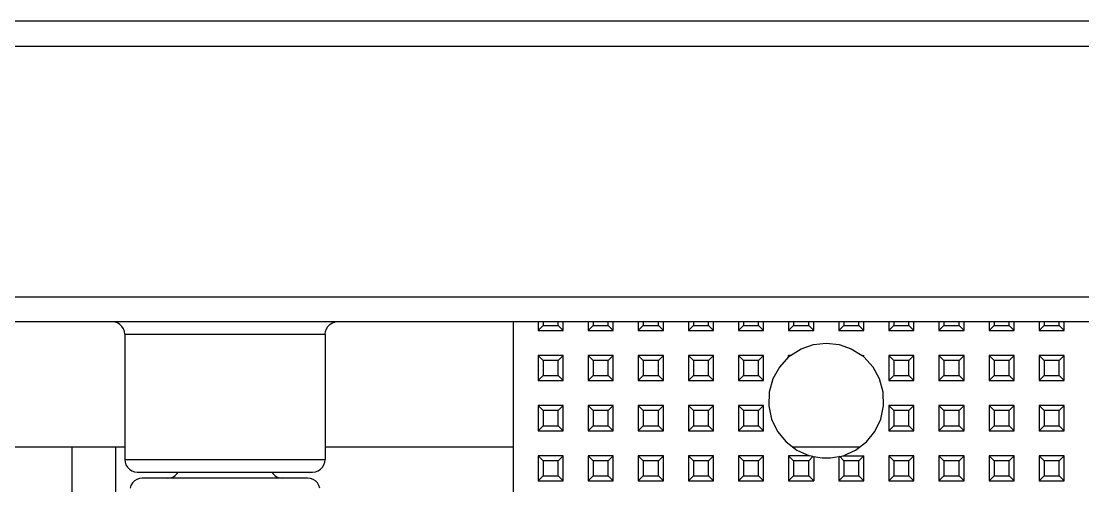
# Model space of a CAD drawing. Header units: millimetres. Extents: x 0 to 149, y 0 to 235.
# Drawn here: x 42.37 to 84.74, y 46.1 to 64.65 of the extents above; entities that cross this region are included whole.
import ezdxf

# ---------------------------------------------------------------- set-up
doc = ezdxf.new("R2010")
doc.units = ezdxf.units.MM

# ---------------------------------------------------------------- blocks, each defined once
blk = doc.blocks.new('CHINT_eff9f46a43ee547783ba41a7551f6a23_FACE_0')
at = {"color": 141, "linetype": 'Continuous', "true_color": 0x40d9ff}
for p, q in [((63, 52.65), (63, 52.3)), ((63.2, 52.65), (63.2, 52.5)), ((63.8, 52.5), (63.8, 52.65)), ((64, 52.3), (64, 52.65)), ((65, 52.65), (65, 52.3)), ((65.2, 52.65), (65.2, 52.5)), ((65.8, 52.5), (65.8, 52.65)), ((66, 52.3), (66, 52.65)), ((67, 52.65), (67, 52.3)), ((67.2, 52.65), (67.2, 52.5)), ((67.8, 52.5), (67.8, 52.65)), ((68, 52.3), (68, 52.65)), ((69, 52.65), (69, 52.3)), ((69.2, 52.65), (69.2, 52.5)), ((69.8, 52.5), (69.8, 52.65)), ((70, 52.3), (70, 52.65)), ((71, 52.65), (71, 52.3)), ((71.2, 52.65), (71.2, 52.5)), ((71.8, 52.5), (71.8, 52.65)), ((72, 52.3), (72, 52.65)), ((73, 52.65), (73, 52.3)), ((73.2, 52.65), (73.2, 52.5)), ((73.8, 52.5), (73.8, 52.65)), ((74, 52.3), (74, 52.65)), ((75, 52.65), (75, 52.3)), ((75.2, 52.65), (75.2, 52.5)), ((75.8, 52.5), (75.8, 52.65)), ((76, 52.3), (76, 52.65)), ((77, 52.65), (77, 52.3)), ((77.2, 52.65), (77.2, 52.5)), ((77.8, 52.5), (77.8, 52.65)), ((78, 52.3), (78, 52.65)), ((79, 52.65), (79, 52.3)), ((79.2, 52.65), (79.2, 52.5)), ((79.8, 52.5), (79.8, 52.65)), ((80, 52.3), (80, 52.65)), ((81, 52.65), (81, 52.3)), ((81.2, 52.65), (81.2, 52.5)), ((81.8, 52.5), (81.8, 52.65)), ((82, 52.3), (82, 52.65)), ((83, 52.65), (83, 52.3)), ((83.2, 52.65), (83.2, 52.5)), ((83.8, 52.5), (83.8, 52.65)), ((84, 52.3), (84, 52.65)), ((46.5, 52.15), (46.5, 47.15)), ((54.5, 52.15), (54.5, 47.15)), ((63.2, 52.5), (63, 52.3)), ((63, 52.3), (64, 52.3)), ((63.2, 52.5), (63.8, 52.5)), ((63.8, 52.5), (64, 52.3)), ((65.2, 52.5), (65, 52.3)), ((65, 52.3), (66, 52.3)), ((65.2, 52.5), (65.8, 52.5)), ((65.8, 52.5), (66, 52.3)), ((67.2, 52.5), (67, 52.3)), ((67, 52.3), (68, 52.3)), ((67.2, 52.5), (67.8, 52.5)), ((67.8, 52.5), (68, 52.3)), ((69.2, 52.5), (69, 52.3)), ((69, 52.3), (70, 52.3)), ((69.2, 52.5), (69.8, 52.5)), ((69.8, 52.5), (70, 52.3)), ((71.2, 52.5), (71, 52.3)), ((71, 52.3), (72, 52.3)), ((71.2, 52.5), (71.8, 52.5)), ((71.8, 52.5), (72, 52.3)), ((73.2, 52.5), (73, 52.3)), ((73, 52.3), (74, 52.3)), ((73.2, 52.5), (73.8, 52.5)), ((73.8, 52.5), (74, 52.3)), ((75.2, 52.5), (75, 52.3)), ((75, 52.3), (76, 52.3)), ((75.2, 52.5), (75.8, 52.5)), ((75.8, 52.5), (76, 52.3)), ((77.2, 52.5), (77, 52.3)), ((77, 52.3), (78, 52.3)), ((77.2, 52.5), (77.8, 52.5)), ((77.8, 52.5), (78, 52.3)), ((79.2, 52.5), (79, 52.3)), ((79, 52.3), (80, 52.3)), ((79.2, 52.5), (79.8, 52.5)), ((79.8, 52.5), (80, 52.3)), ((81.2, 52.5), (81, 52.3)), ((81, 52.3), (82, 52.3)), ((81.2, 52.5), (81.8, 52.5)), ((81.8, 52.5), (82, 52.3)), ((83.2, 52.5), (83, 52.3)), ((83, 52.3), (84, 52.3)), ((83.2, 52.5), (83.8, 52.5)), ((83.8, 52.5), (84, 52.3)), ((63.2, 51.1), (63, 51.3)), ((63, 51.3), (63, 50.3)), ((64, 51.3), (63, 51.3)), ((63.8, 51.1), (64, 51.3)), ((64, 50.3), (64, 51.3)), ((65.2, 51.1), (65, 51.3)), ((65, 51.3), (65, 50.3)), ((66, 51.3), (65, 51.3)), ((65.8, 51.1), (66, 51.3)), ((66, 50.3), (66, 51.3)), ((67.2, 51.1), (67, 51.3)), ((67, 51.3), (67, 50.3)), ((68, 51.3), (67, 51.3)), ((67.8, 51.1), (68, 51.3)), ((68, 50.3), (68, 51.3)), ((69.2, 51.1), (69, 51.3)), ((69, 51.3), (69, 50.3)), ((70, 51.3), (69, 51.3)), ((69.8, 51.1), (70, 51.3)), ((70, 50.3), (70, 51.3)), ((71.2, 51.1), (71, 51.3)), ((71, 51.3), (71, 50.3)), ((72, 51.3), (71, 51.3)), ((71.8, 51.1), (72, 51.3)), ((72, 50.3), (72, 51.3)), ((73.031, 51.269), (73, 51.3)), ((75.969, 51.269), (76, 51.3)), ((77.2, 51.1), (77, 51.3)), ((77, 51.3), (77, 50.3)), ((78, 51.3), (77, 51.3)), ((77.8, 51.1), (78, 51.3)), ((78, 50.3), (78, 51.3)), ((79.2, 51.1), (79, 51.3)), ((79, 51.3), (79, 50.3)), ((80, 51.3), (79, 51.3)), ((79.8, 51.1), (80, 51.3)), ((80, 50.3), (80, 51.3)), ((81.2, 51.1), (81, 51.3)), ((81, 51.3), (81, 50.3)), ((82, 51.3), (81, 51.3)), ((81.8, 51.1), (82, 51.3)), ((82, 50.3), (82, 51.3)), ((83.2, 51.1), (83, 51.3)), ((83, 51.3), (83, 50.3)), ((84, 51.3), (83, 51.3)), ((83.8, 51.1), (84, 51.3)), ((84, 50.3), (84, 51.3)), ((63.2, 51.1), (63.2, 50.5)), ((63.8, 51.1), (63.2, 51.1)), ((63.8, 50.5), (63.8, 51.1)), ((65.8, 51.1), (65.2, 51.1)), ((65.2, 51.1), (65.2, 50.5)), ((65.8, 50.5), (65.8, 51.1)), ((67.8, 51.1), (67.2, 51.1)), ((67.2, 51.1), (67.2, 50.5)), ((67.8, 50.5), (67.8, 51.1)), ((69.8, 51.1), (69.2, 51.1)), ((69.2, 51.1), (69.2, 50.5)), ((69.8, 50.5), (69.8, 51.1)), ((71.8, 51.1), (71.2, 51.1)), ((71.2, 51.1), (71.2, 50.5)), ((71.8, 50.5), (71.8, 51.1)), ((77.8, 51.1), (77.2, 51.1)), ((77.2, 51.1), (77.2, 50.5)), ((77.8, 50.5), (77.8, 51.1)), ((79.8, 51.1), (79.2, 51.1)), ((79.2, 51.1), (79.2, 50.5)), ((79.8, 50.5), (79.8, 51.1)), ((81.8, 51.1), (81.2, 51.1)), ((81.2, 51.1), (81.2, 50.5)), ((81.8, 50.5), (81.8, 51.1)), ((83.8, 51.1), (83.2, 51.1)), ((83.2, 51.1), (83.2, 50.5)), ((83.8, 50.5), (83.8, 51.1)), ((63.2, 50.5), (63, 50.3)), ((63.2, 50.5), (63.8, 50.5)), ((63.8, 50.5), (64, 50.3)), ((65.2, 50.5), (65, 50.3)), ((65.2, 50.5), (65.8, 50.5)), ((65.8, 50.5), (66, 50.3)), ((67.2, 50.5), (67, 50.3)), ((67.2, 50.5), (67.8, 50.5)), ((67.8, 50.5), (68, 50.3)), ((69.2, 50.5), (69, 50.3)), ((69.2, 50.5), (69.8, 50.5)), ((69.8, 50.5), (70, 50.3)), ((71.2, 50.5), (71, 50.3)), ((71.2, 50.5), (71.8, 50.5)), ((71.8, 50.5), (72, 50.3)), ((77.2, 50.5), (77, 50.3)), ((77.2, 50.5), (77.8, 50.5)), ((77.8, 50.5), (78, 50.3)), ((79.2, 50.5), (79, 50.3)), ((79.2, 50.5), (79.8, 50.5)), ((79.8, 50.5), (80, 50.3)), ((81.2, 50.5), (81, 50.3)), ((81.2, 50.5), (81.8, 50.5)), ((81.8, 50.5), (82, 50.3)), ((83.2, 50.5), (83, 50.3)), ((83.2, 50.5), (83.8, 50.5)), ((83.8, 50.5), (84, 50.3)), ((63, 50.3), (64, 50.3)), ((65, 50.3), (66, 50.3)), ((67, 50.3), (68, 50.3)), ((69, 50.3), (70, 50.3)), ((71, 50.3), (72, 50.3)), ((77, 50.3), (78, 50.3)), ((79, 50.3), (80, 50.3)), ((81, 50.3), (82, 50.3)), ((83, 50.3), (84, 50.3)), ((63.2, 49.1), (63, 49.3)), ((63, 49.3), (63, 48.3)), ((64, 49.3), (63, 49.3)), ((63.8, 49.1), (64, 49.3)), ((64, 48.3), (64, 49.3)), ((65.2, 49.1), (65, 49.3)), ((65, 49.3), (65, 48.3)), ((66, 49.3), (65, 49.3)), ((65.8, 49.1), (66, 49.3)), ((66, 48.3), (66, 49.3)), ((67.2, 49.1), (67, 49.3)), ((67, 49.3), (67, 48.3)), ((68, 49.3), (67, 49.3)), ((67.8, 49.1), (68, 49.3)), ((68, 48.3), (68, 49.3)), ((69.2, 49.1), (69, 49.3)), ((69, 49.3), (69, 48.3)), ((70, 49.3), (69, 49.3)), ((69.8, 49.1), (70, 49.3)), ((70, 48.3), (70, 49.3)), ((71.2, 49.1), (71, 49.3)), ((71, 49.3), (71, 48.3)), ((72, 49.3), (71, 49.3)), ((71.8, 49.1), (72, 49.3)), ((72, 48.3), (72, 49.3)), ((77.2, 49.1), (77, 49.3)), ((77, 49.3), (77, 48.3)), ((78, 49.3), (77, 49.3)), ((77.8, 49.1), (78, 49.3)), ((78, 48.3), (78, 49.3)), ((79.2, 49.1), (79, 49.3)), ((79, 49.3), (79, 48.3)), ((80, 49.3), (79, 49.3)), ((79.8, 49.1), (80, 49.3)), ((80, 48.3), (80, 49.3)), ((81.2, 49.1), (81, 49.3)), ((81, 49.3), (81, 48.3)), ((82, 49.3), (81, 49.3)), ((81.8, 49.1), (82, 49.3)), ((82, 48.3), (82, 49.3)), ((83.2, 49.1), (83, 49.3)), ((83, 49.3), (83, 48.3)), ((84, 49.3), (83, 49.3)), ((83.8, 49.1), (84, 49.3)), ((84, 48.3), (84, 49.3)), ((63.2, 49.1), (63.2, 48.5)), ((63.8, 49.1), (63.2, 49.1)), ((63.8, 48.5), (63.8, 49.1)), ((65.8, 49.1), (65.2, 49.1)), ((65.2, 49.1), (65.2, 48.5)), ((65.8, 48.5), (65.8, 49.1)), ((67.8, 49.1), (67.2, 49.1)), ((67.2, 49.1), (67.2, 48.5)), ((67.8, 48.5), (67.8, 49.1)), ((69.8, 49.1), (69.2, 49.1)), ((69.2, 49.1), (69.2, 48.5)), ((69.8, 48.5), (69.8, 49.1)), ((71.8, 49.1), (71.2, 49.1)), ((71.2, 49.1), (71.2, 48.5)), ((71.8, 48.5), (71.8, 49.1)), ((77.8, 49.1), (77.2, 49.1)), ((77.2, 49.1), (77.2, 48.5)), ((77.8, 48.5), (77.8, 49.1)), ((79.8, 49.1), (79.2, 49.1)), ((79.2, 49.1), (79.2, 48.5)), ((79.8, 48.5), (79.8, 49.1)), ((81.8, 49.1), (81.2, 49.1)), ((81.2, 49.1), (81.2, 48.5)), ((81.8, 48.5), (81.8, 49.1)), ((83.8, 49.1), (83.2, 49.1)), ((83.2, 49.1), (83.2, 48.5)), ((83.8, 48.5), (83.8, 49.1)), ((63.2, 48.5), (63, 48.3)), ((63.2, 48.5), (63.8, 48.5)), ((63.8, 48.5), (64, 48.3)), ((65.2, 48.5), (65, 48.3)), ((65.2, 48.5), (65.8, 48.5)), ((65.8, 48.5), (66, 48.3)), ((67.2, 48.5), (67, 48.3)), ((67.2, 48.5), (67.8, 48.5)), ((67.8, 48.5), (68, 48.3)), ((69.2, 48.5), (69, 48.3)), ((69.2, 48.5), (69.8, 48.5)), ((69.8, 48.5), (70, 48.3)), ((71.2, 48.5), (71, 48.3)), ((71.2, 48.5), (71.8, 48.5)), ((71.8, 48.5), (72, 48.3)), ((77.2, 48.5), (77, 48.3)), ((77.2, 48.5), (77.8, 48.5)), ((77.8, 48.5), (78, 48.3)), ((79.2, 48.5), (79, 48.3)), ((79.2, 48.5), (79.8, 48.5)), ((79.8, 48.5), (80, 48.3)), ((81.2, 48.5), (81, 48.3)), ((81.2, 48.5), (81.8, 48.5)), ((81.8, 48.5), (82, 48.3)), ((83.2, 48.5), (83, 48.3)), ((83.2, 48.5), (83.8, 48.5)), ((83.8, 48.5), (84, 48.3)), ((63, 48.3), (64, 48.3)), ((65, 48.3), (66, 48.3)), ((67, 48.3), (68, 48.3)), ((69, 48.3), (70, 48.3)), ((71, 48.3), (72, 48.3)), ((77, 48.3), (78, 48.3)), ((79, 48.3), (80, 48.3)), ((81, 48.3), (82, 48.3)), ((83, 48.3), (84, 48.3)), ((39, 47.65), (46.5, 47.65)), ((54.5, 47.65), (62, 47.65)), ((73.16, 47.65), (75.84, 47.65)), ((63.2, 47.1), (63, 47.3)), ((63, 47.3), (63, 46.3)), ((64, 47.3), (63, 47.3)), ((63.2, 47.1), (63.2, 46.5)), ((63.8, 47.1), (63.2, 47.1)), ((63.8, 47.1), (64, 47.3)), ((63.8, 46.5), (63.8, 47.1)), ((64, 46.3), (64, 47.3)), ((65.2, 47.1), (65, 47.3)), ((65, 47.3), (65, 46.3)), ((66, 47.3), (65, 47.3)), ((65.8, 47.1), (65.2, 47.1)), ((65.2, 47.1), (65.2, 46.5)), ((65.8, 47.1), (66, 47.3)), ((65.8, 46.5), (65.8, 47.1)), ((66, 46.3), (66, 47.3)), ((67.2, 47.1), (67, 47.3)), ((67, 47.3), (67, 46.3)), ((68, 47.3), (67, 47.3)), ((67.8, 47.1), (67.2, 47.1)), ((67.2, 47.1), (67.2, 46.5)), ((67.8, 47.1), (68, 47.3)), ((67.8, 46.5), (67.8, 47.1)), ((68, 46.3), (68, 47.3)), ((69.2, 47.1), (69, 47.3)), ((69, 47.3), (69, 46.3)), ((70, 47.3), (69, 47.3)), ((69.8, 47.1), (69.2, 47.1)), ((69.2, 47.1), (69.2, 46.5)), ((69.8, 47.1), (70, 47.3)), ((69.8, 46.5), (69.8, 47.1)), ((70, 46.3), (70, 47.3)), ((71.2, 47.1), (71, 47.3)), ((71, 47.3), (71, 46.3)), ((72, 47.3), (71, 47.3)), ((71.8, 47.1), (71.2, 47.1)), ((71.2, 47.1), (71.2, 46.5)), ((71.8, 47.1), (72, 47.3)), ((71.8, 46.5), (71.8, 47.1)), ((72, 46.3), (72, 47.3)), ((73.2, 47.1), (73, 47.3)), ((73, 47.3), (73, 46.3)), ((73.8, 47.1), (73.2, 47.1)), ((73.2, 47.1), (73.2, 46.5)), ((73.8, 47.1), (73.963, 47.263)), ((73.8, 46.5), (73.8, 47.1)), ((75.2, 47.1), (75.037, 47.263)), ((75.2, 47.1), (75.2, 46.5)), ((75.8, 47.1), (75.2, 47.1)), ((75.8, 47.1), (76, 47.3)), ((75.8, 46.5), (75.8, 47.1)), ((76, 46.3), (76, 47.3)), ((77.2, 47.1), (77, 47.3)), ((77, 47.3), (77, 46.3)), ((78, 47.3), (77, 47.3)), ((77.8, 47.1), (77.2, 47.1)), ((77.2, 47.1), (77.2, 46.5)), ((77.8, 47.1), (78, 47.3)), ((77.8, 46.5), (77.8, 47.1)), ((78, 46.3), (78, 47.3)), ((79.2, 47.1), (79, 47.3)), ((79, 47.3), (79, 46.3)), ((80, 47.3), (79, 47.3)), ((79.8, 47.1), (79.2, 47.1)), ((79.2, 47.1), (79.2, 46.5)), ((79.8, 47.1), (80, 47.3)), ((79.8, 46.5), (79.8, 47.1)), ((80, 46.3), (80, 47.3)), ((81.2, 47.1), (81, 47.3)), ((81, 47.3), (81, 46.3)), ((82, 47.3), (81, 47.3)), ((81.8, 47.1), (81.2, 47.1)), ((81.2, 47.1), (81.2, 46.5)), ((81.8, 47.1), (82, 47.3)), ((81.8, 46.5), (81.8, 47.1)), ((82, 46.3), (82, 47.3)), ((83.2, 47.1), (83, 47.3)), ((83, 47.3), (83, 46.3)), ((84, 47.3), (83, 47.3)), ((83.8, 47.1), (83.2, 47.1)), ((83.2, 47.1), (83.2, 46.5)), ((83.8, 47.1), (84, 47.3)), ((83.8, 46.5), (83.8, 47.1)), ((84, 46.3), (84, 47.3)), ((47.088, 46.65), (47.764, 46.65)), ((53.236, 46.65), (53.912, 46.65)), ((63.2, 46.5), (63, 46.3)), ((63, 46.3), (64, 46.3)), ((63.2, 46.5), (63.8, 46.5)), ((63.8, 46.5), (64, 46.3)), ((65.2, 46.5), (65, 46.3)), ((65, 46.3), (66, 46.3)), ((65.2, 46.5), (65.8, 46.5)), ((65.8, 46.5), (66, 46.3)), ((67.2, 46.5), (67, 46.3)), ((67, 46.3), (68, 46.3)), ((67.2, 46.5), (67.8, 46.5)), ((67.8, 46.5), (68, 46.3)), ((69.2, 46.5), (69, 46.3)), ((69, 46.3), (70, 46.3)), ((69.2, 46.5), (69.8, 46.5)), ((69.8, 46.5), (70, 46.3)), ((71.2, 46.5), (71, 46.3)), ((71, 46.3), (72, 46.3)), ((71.2, 46.5), (71.8, 46.5)), ((71.8, 46.5), (72, 46.3)), ((73.2, 46.5), (73, 46.3)), ((73, 46.3), (74, 46.3)), ((73.2, 46.5), (73.8, 46.5)), ((73.8, 46.5), (74, 46.3)), ((75.2, 46.5), (75, 46.3)), ((75, 46.3), (76, 46.3)), ((75.2, 46.5), (75.8, 46.5)), ((75.8, 46.5), (76, 46.3)), ((77.2, 46.5), (77, 46.3)), ((77, 46.3), (78, 46.3)), ((77.2, 46.5), (77.8, 46.5)), ((77.8, 46.5), (78, 46.3)), ((79.2, 46.5), (79, 46.3)), ((79, 46.3), (80, 46.3)), ((79.2, 46.5), (79.8, 46.5)), ((79.8, 46.5), (80, 46.3)), ((81.2, 46.5), (81, 46.3)), ((81, 46.3), (82, 46.3)), ((81.2, 46.5), (81.8, 46.5)), ((81.8, 46.5), (82, 46.3)), ((83.2, 46.5), (83, 46.3)), ((83, 46.3), (84, 46.3)), ((83.2, 46.5), (83.8, 46.5)), ((83.8, 46.5), (84, 46.3))]:
    blk.add_line(p, q, dxfattribs=at)
for points in [[(15, 63.65), (134, 63.65), (134, 64.65), (15, 64.65), (15, 63.65)], [(134, 52.65), (15, 52.65), (15, 53.65), (134, 53.65), (134, 52.65)], [(46.5, 52.15), (46.487, 52.261), (46.45, 52.367), (46.391, 52.462), (46.312, 52.541), (46.217, 52.6), (46.111, 52.637), (46, 52.65)], [(54.5, 52.15), (54.513, 52.261), (54.55, 52.367), (54.609, 52.462), (54.688, 52.541), (54.783, 52.6), (54.889, 52.637)], [(55, 52.65), (54.889, 52.637), (54.902, 52.65)], [(62, 52.65), (62, 24.3), (63, 23.3)], [(46.5, 52.15), (46.587, 52.15), (46.846, 52.15), (47.264, 52.15), (47.823, 52.15), (48.5, 52.15), (49.264, 52.15), (50.082, 52.15), (50.918, 52.15), (51.736, 52.15), (52.5, 52.15), (53.177, 52.15), (53.736, 52.15), (54.154, 52.15), (54.413, 52.15), (54.5, 52.15)], [(73.068, 51.3), (73.504, 51.573), (73.989, 51.743), (74.5, 51.8), (75.011, 51.743), (75.496, 51.573), (75.932, 51.3)], [(73.031, 51.269), (73, 51.244), (73, 51.3)], [(73.031, 51.269), (73.068, 51.3), (73, 51.3)], [(75.969, 51.269), (75.932, 51.3), (76, 51.3)], [(75.969, 51.269), (76, 51.244), (76, 51.3)], [(73, 51.244), (72.632, 50.842), (72.369, 50.366), (72.225, 49.841), (72.209, 49.296), (72.321, 48.764), (72.555, 48.272), (72.898, 47.85), (73.331, 47.519), (73.829, 47.3)], [(75.171, 47.3), (75.669, 47.519), (76.102, 47.85), (76.445, 48.272), (76.679, 48.764), (76.791, 49.296), (76.775, 49.841), (76.631, 50.366), (76.368, 50.842), (76, 51.244)], [(46.132, 47.65), (46.132, 40.284), (44.4, 41.15), (44.4, 47.65)], [(46.5, 47.15), (46.513, 47.039), (46.55, 46.933), (46.609, 46.838), (46.688, 46.759), (46.783, 46.7), (46.889, 46.663), (47, 46.65), (47.088, 46.65)], [(46.5, 47.15), (46.587, 47.15), (46.846, 47.15), (47.264, 47.15), (47.823, 47.15), (48.5, 47.15), (49.264, 47.15), (50.082, 47.15), (50.918, 47.15), (51.736, 47.15), (52.5, 47.15), (53.177, 47.15), (53.736, 47.15), (54.154, 47.15), (54.413, 47.15), (54.5, 47.15)], [(53.912, 46.65), (54, 46.65), (54.111, 46.663), (54.217, 46.7), (54.312, 46.759), (54.391, 46.838), (54.45, 46.933), (54.487, 47.039), (54.5, 47.15)], [(73.963, 47.263), (73.829, 47.3), (73, 47.3)], [(73.963, 47.263), (74, 47.255), (74, 46.3)], [(75, 47.255), (74.835, 47.225), (74.668, 47.206), (74.5, 47.2), (74.332, 47.206), (74.165, 47.225), (74, 47.255)], [(75.037, 47.263), (75, 47.255), (75, 46.3)], [(75.037, 47.263), (75.171, 47.3), (76, 47.3)], [(47.088, 46.65), (47.347, 46.65), (47.764, 46.65)], [(47.764, 46.65), (48.318, 46.65), (48.981, 46.65), (49.721, 46.65), (50.5, 46.65), (51.279, 46.65), (52.019, 46.65), (52.682, 46.65), (53.236, 46.65)], [(48.2, 46.4), (48.311, 46.413), (48.417, 46.45), (48.512, 46.509), (48.591, 46.588), (48.63, 46.65)], [(52.37, 46.65), (52.409, 46.588), (52.488, 46.509), (52.583, 46.45), (52.689, 46.413), (52.8, 46.4)], [(53.236, 46.65), (53.653, 46.65), (53.912, 46.65)], [(54.287, 46.011), (54.25, 46.117), (54.191, 46.212), (54.112, 46.291), (54.017, 46.35), (53.911, 46.387), (53.8, 46.4), (53.717, 46.4), (53.473, 46.4), (53.08, 46.4), (52.558, 46.4), (51.932, 46.4), (51.234, 46.4), (50.5, 46.4), (49.766, 46.4), (49.068, 46.4), (48.442, 46.4), (47.92, 46.4), (47.527, 46.4), (47.283, 46.4), (47.2, 46.4), (47.089, 46.387), (46.983, 46.35), (46.888, 46.291), (46.809, 46.212), (46.75, 46.117), (46.713, 46.011)]]:
    blk.add_lwpolyline(points, dxfattribs=at)
blk = doc.blocks.new('CHINT_eff9f46a43ee547783ba41a7551f6a23')
at = {"color": 141, "true_color": 0x40d9ff}
blk.add_blockref('CHINT_eff9f46a43ee547783ba41a7551f6a23_FACE_0', (0, 0), dxfattribs=at)

msp = doc.modelspace()

# ---------------------------------------------------------------- block references
at = {"color": 141, "true_color": 0x40d9ff}
msp.add_blockref('CHINT_eff9f46a43ee547783ba41a7551f6a23', (0, 0), dxfattribs=at)

doc.saveas('drawing.dxf')
